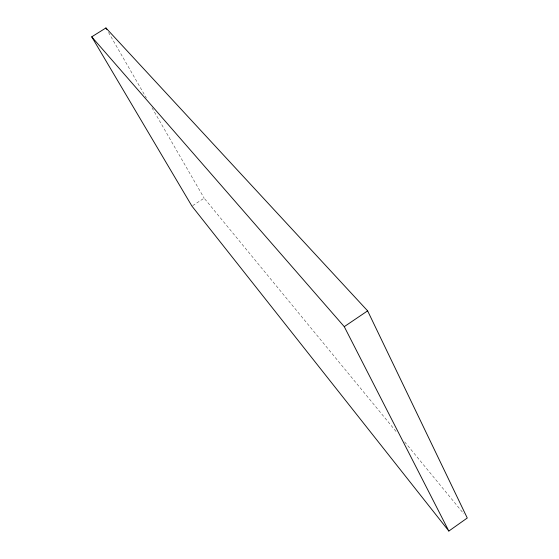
<?xml version="1.0" encoding="UTF-8"?>
<svg xmlns="http://www.w3.org/2000/svg" width="559" height="559" viewBox="0 0 559 559"><rect width="100%" height="100%" fill="white"/><g stroke="black" fill="none" stroke-linecap="round" stroke-linejoin="round"><path stroke-width="0.42" stroke-dasharray="2.79 2.1" d="M192.659 205.656L204.154 198.172L396.918 432.491M404.674 441.917L463.942 513.966M108.537 32.471L146.346 97.993M151.999 107.789L204.154 198.172"/><path stroke-width="0.84" d="M448.849 531.05L467.268 518.004L367.626 310.86L105.93 27.95L91.732 36.831L191.94 206.124L448.849 531.05L344.267 326.659L91.732 36.831M344.267 326.659L367.626 310.86M105.93 27.95L106.797 29.459"/></g></svg>
